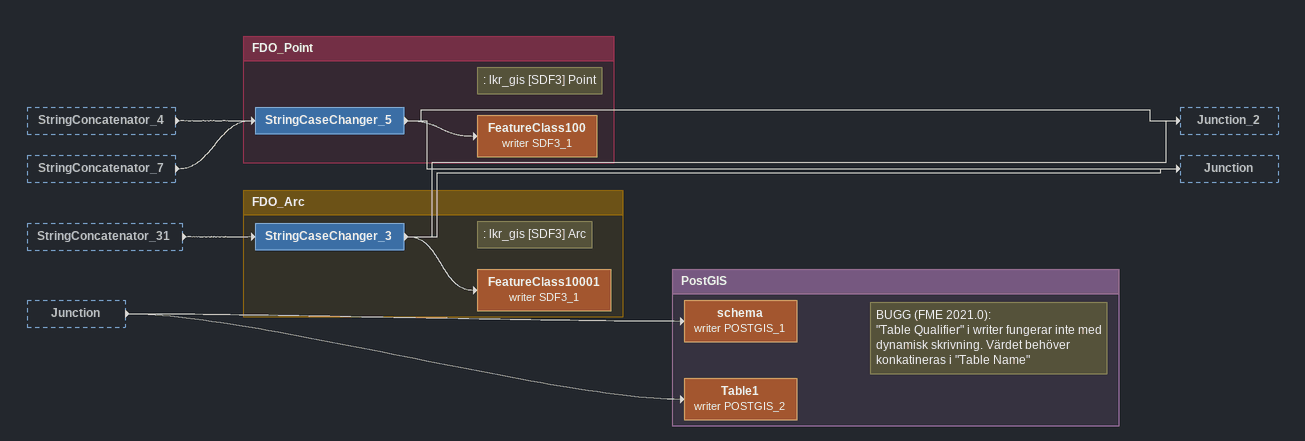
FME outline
StringConcatenator_4 [outside]
    -> StringCaseChanger_5
StringConcatenator_7 [outside]
    -> StringCaseChanger_5
StringConcatenator_31 [outside]
    -> StringCaseChanger_3
Junction [outside]
    -> schema (writer POSTGIS_1)
    -> Table1 (writer POSTGIS_2)

Bookmark: FDO_Arc
StringCaseChanger_3
    -> FeatureClass10001 (writer SDF3_1)
    -> Junction_2
    -> Junction
Note: : lkr_gis [SDF3] Arc
FeatureClass10001 (writer SDF3_1)

Bookmark: FDO_Point
StringCaseChanger_5
    -> FeatureClass100 (writer SDF3_1)
    -> Junction_2
    -> Junction
Note: : lkr_gis [SDF3] Point
FeatureClass100 (writer SDF3_1)

Bookmark: PostGIS
Note: BUGG (FME 2021.0): / "Table Qualifier" i writer fungerar inte med dynamisk skrivning. Värdet behöver konkatineras i "Table Name"
schema (writer POSTGIS_1)
Table1 (writer POSTGIS_2)
